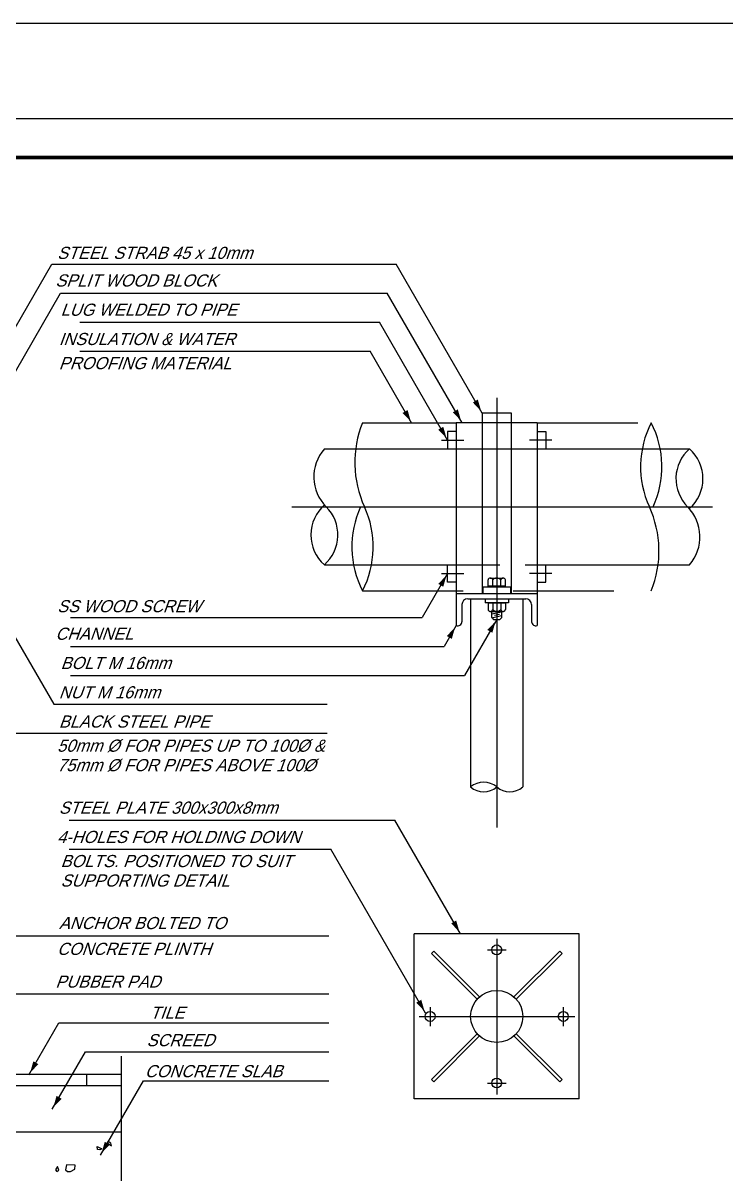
# Model space of a CAD drawing. Extents: x -730 to 2784, y 160 to 852.
# Drawn here: x -695.98 to -692.48, y 192.45 to 198.18 of the extents above; entities that cross this region are included whole.
import ezdxf

# ---------------------------------------------------------------- set-up
doc = ezdxf.new("R2010")
doc.units = 0
doc.header["$MEASUREMENT"] = 0
for name, pattern in [('CENTER', [50.800000000000004, 31.75, -6.35, 6.35, -6.35]), ('DASHED', [0.75, 0.5, -0.25]), ('HIDDEN', [0.375, 0.25, -0.125]), ('PHANTOM', [2.5, 1.25, -0.25, 0.25, -0.25, 0.25, -0.25])]:
    doc.linetypes.add(name, pattern=pattern)
for name, color, linetype in [('fram', 252, 'Continuous'), ('MCENTER', 1, 'CENTER'), ('MNOTE', 2, 'Continuous'), ('WALL', 4, 'Continuous')]:
    doc.layers.add(name, color=color, linetype=linetype)
doc.styles.add('LEROY100', font='stencil', dxfattribs={"height": 2.7})

# ---------------------------------------------------------------- blocks, each defined once
blk = doc.blocks.new('ARR01B')
at = {"color": 2}
blk.add_lwpolyline([(-2, 0, 1, 0, 0), (0, 0, 0, 0, 0)], format="xyseb", dxfattribs=at)

msp = doc.modelspace()

# ---------------------------------------------------------------- linework, layer by layer
for p, q in [((-693.6933137869659, 196.2351570759517), (-693.5492380113674, 196.2351570759517)), ((-693.6933137869659, 196.2351570759517), (-693.6933137869659, 195.3361242365414)), ((-693.5492380113674, 196.2351570759517), (-693.5492380113674, 195.3361242365414)), ((-693.8229819848186, 196.1429485795798), (-693.8652976816467, 196.1429485795798)), ((-693.8652976816467, 196.1429485795798), (-693.8652976816467, 196.0565031143925)), ((-693.7376719597517, 196.1861713123884), (-693.8229819848186, 196.1861713123884)), ((-693.8229819848186, 196.1861713123884), (-693.8229819848186, 195.1776408833396)), ((-693.4195698133715, 196.1861713123884), (-693.5066481932505, 196.1861713123884)), ((-693.4195698133715, 196.1861713123884), (-693.4195698133715, 195.1776408833396)), ((-693.4195698133715, 196.1429485795798), (-693.3772541165436, 196.1429485795798)), ((-693.3772541165436, 196.1429485795798), (-693.3772541165436, 196.0565031143925)), ((-694.4787607686609, 196.0565031143925), (-692.6625587819261, 196.0565031143925)), ((-694.4787607686609, 195.4802000121402), (-693.8552993826478, 195.4802000121402)), ((-693.8652976816467, 195.3937545466663), (-693.8652976816467, 195.4802000121402)), ((-693.3806834467746, 195.4802000121402), (-692.6625587819261, 195.4802000121402)), ((-693.3772541165436, 195.3937545466663), (-693.3772541165436, 195.4802000121402)), ((-693.8229819848186, 195.3937545466663), (-693.8652976816467, 195.3937545466663)), ((-693.6644986317606, 195.3731093457473), (-693.6644986317606, 195.4042876085918)), ((-693.6530612012593, 195.4139251553101), (-693.589490597074, 195.4139251553101)), ((-693.641229182028, 195.3731093457473), (-693.641229182028, 195.4042876085918)), ((-693.6013226161622, 195.3731093457473), (-693.6013226161622, 195.4042876085918)), ((-693.5780531664296, 195.3731093457473), (-693.5780531664296, 195.4042876085918)), ((-693.4195698133715, 195.3937545466663), (-693.3772541165436, 195.3937545466663)), ((-693.8229819848186, 195.3361242365414), (-693.4195698133715, 195.3361242365414)), ((-693.690432271302, 195.3707024226449), (-693.5521195268875, 195.3707024226449)), ((-693.690432271302, 195.3707024226449), (-693.690432271302, 195.3361242365414)), ((-693.5780531664296, 195.3731093457473), (-693.6644986317606, 195.3731093457473)), ((-693.6459960770724, 195.3707024226449), (-693.6459960770724, 195.3731093457473)), ((-693.596555721261, 195.3707024226449), (-693.596555721261, 195.3731093457473)), ((-693.5521195268875, 195.3707024226449), (-693.5521195268875, 195.3361242365414)), ((-693.7941668297565, 195.2813754417936), (-693.7941668297565, 195.196476264751)), ((-693.7653516746936, 195.3101905969995), (-693.477200123496, 195.3101905969995)), ((-693.750944097091, 195.3101905969995), (-693.750944097091, 194.3744150393101)), ((-693.4916077010993, 195.3101905969995), (-693.4916077010993, 194.3744150393101)), ((-693.4483849684337, 195.2813754417936), (-693.4483849684337, 195.196476264751)), ((-693.2109231737107, 193.6432338737203), (-694.0316286244795, 193.6432338737203)), ((-694.0316286244795, 192.822001953079), (-694.0316286244795, 193.6432338737203)), ((-693.2109231737107, 192.822001953079), (-693.2109231737107, 193.6432338737203)), ((-693.9348521806354, 193.5574006603967), (-693.9460586460921, 193.5461941949399)), ((-693.718397023845, 193.3185325726928), (-693.9460586460921, 193.5461941949399)), ((-693.7071905585314, 193.3297390381494), (-693.9348521806354, 193.5574006603967)), ((-693.5353612398019, 193.3297390381494), (-693.3076996175548, 193.5574006603967)), ((-693.5241547744889, 193.3185325726928), (-693.2964931522413, 193.5461941949399)), ((-693.3076996175548, 193.5574006603967), (-693.2964931522413, 193.5461941949399)), ((-693.718397023845, 193.1467032539633), (-693.9460586460921, 192.9190416318593)), ((-693.7071905585314, 193.1354967886498), (-693.9348521806354, 192.9078351665459)), ((-693.5353612398019, 193.1354967886498), (-693.3076996175548, 192.9078351665459)), ((-693.5241547744889, 193.1467032539633), (-693.2964931522413, 192.9190416318593)), ((-695.4888325612808, 192.9444663622018), (-696.238026594338, 192.9444663622018)), ((-695.6617234920852, 192.9444663622018), (-695.6617234920852, 192.886836052077)), ((-695.4888325612808, 192.886836052077), (-696.238026594338, 192.886836052077)), ((-693.9460586460921, 192.9190416318593), (-693.9348521806354, 192.9078351665459)), ((-693.2964931522413, 192.9190416318593), (-693.3076996175548, 192.9078351665459)), ((-693.2109231737107, 192.822001953079), (-694.0316286244795, 192.822001953079)), ((-695.4888325612808, 192.6563148111476), (-697.8516752805581, 192.6563148111476))]:
    msp.add_line(p, q)
at = {"linetype": 'DASHED'}
for p, q in [((-694.2887079937129, 196.1861713123884), (-693.8229819848186, 196.1861713123884)), ((-693.4195698133715, 196.1861713123884), (-692.852611556731, 196.1861713123884)), ((-694.2887079937129, 195.3505318141442), (-692.852611556731, 195.3505318141442))]:
    msp.add_line(p, q, dxfattribs=at)
at = {"linetype": 'HIDDEN'}
for p, q in [((-693.5066481932505, 196.1861713123884), (-693.7376719597517, 196.1861713123884)), ((-693.8552993826478, 195.4802000121402), (-693.3806834467746, 195.4802000121402)), ((-693.6793784143174, 195.3101905969995), (-693.6793784143174, 195.2911751094274)), ((-693.5631733838727, 195.2911751094274), (-693.6793784143174, 195.2911751094274)), ((-693.5780531664296, 195.2886543506313), (-693.6644986317606, 195.2886543506313)), ((-693.6644986317606, 195.2886543506313), (-693.6644986317606, 195.2574760879303)), ((-693.641229182028, 195.2886543506313), (-693.641229182028, 195.2574760879303)), ((-693.6013226161622, 195.2886543506313), (-693.6013226161622, 195.2574760879303)), ((-693.5780531664296, 195.2886543506313), (-693.5780531664296, 195.2574760879303)), ((-693.5631733838727, 195.3101905969995), (-693.5631733838727, 195.2911751094274)), ((-693.6530612012593, 195.2478385410685), (-693.589490597074, 195.2478385410685)), ((-693.6459960770724, 195.2167776888068), (-693.6459960770724, 195.2476834297447)), ((-693.6458930322681, 195.2353427887092), (-693.5968220544812, 195.2462827496543)), ((-693.6458930322681, 195.2165484968734), (-693.5968220544812, 195.2274884578183)), ((-693.6318812639323, 195.2289291925728), (-693.6076282806181, 195.2343361907882)), ((-693.596555721261, 195.2167776888068), (-693.596555721261, 195.2476834297447)), ((-693.6459960770724, 195.2167776888068), (-693.6373515305106, 195.208133142245)), ((-693.6373515305106, 195.208133142245), (-693.6052002678226, 195.208133142245)), ((-693.596555721261, 195.2167776888068), (-693.6052002678226, 195.208133142245))]:
    msp.add_line(p, q, dxfattribs=at)
for points in [[(-695.5583915734588, 192.6042292474109), (-695.5379243582784, 192.5894441334677), (-695.540562657953, 192.6013205813702), (-695.5487495439392, 192.6072346269478), (-695.5550716015675, 192.6105552329735)], [(-695.6095579074614, 192.5851062206223), (-695.5861345060222, 192.5744172359272), (-695.5961403214612, 192.5691820000763), (-695.6072833937067, 192.5709999165487)], [(-695.799592934248, 192.467740205227), (-695.8063671675641, 192.4858148931839), (-695.8153994786036, 192.469999541186), (-695.8086252452881, 192.4609621972074)], [(-695.718302134604, 192.4925929012036), (-695.7612056120782, 192.4948522371625), (-695.7657217676701, 192.469999541186), (-695.75668945663, 192.4609621972074), (-695.740882912275, 192.4609621972074), (-695.7205602123281, 192.4722588771446)]]:
    msp.add_lwpolyline(points, close=True)
for centre, radius in [((-693.6212758992382, 193.5638131463682), 0.02472017787477041), ((-693.6212758992382, 193.2326179133996), 0.1296681980025502), ((-693.9524711320635, 193.2326179133996), 0.02472017787477041), ((-693.2900806661262, 193.2326179133996), 0.02472017787477041), ((-693.6212758992382, 192.9014226804311), 0.02472017787477041)]:
    msp.add_circle(centre, radius)
at = {"linetype": 'DASHED'}
for centre, radius, start, end in [((-693.8002565147465, 195.9882629630786), 0.527022354403082, 157.9434315388806, 204.6624544260994), ((-692.4283768049523, 195.9675043477411), 0.4772738900780762, 152.7316797944278, 204.6624544260994), ((-693.2768463087957, 195.9675043477411), 0.4772738900780762, 335.3375455739006, 27.26832020557218), ((-693.8644732417918, 195.5691987787913), 0.4772738900780762, 155.3375455739006, 207.2683202055722), ((-694.7129427456347, 195.5691987787913), 0.4772738900780762, 332.7316797944278, 24.66245442609939), ((-693.3410630358411, 195.548440163167), 0.527022354403082, 337.9434315388806, 24.66245442609939)]:
    msp.add_arc(centre, radius, start, end, dxfattribs=at)
for centre, radius, start, end in [((-694.3201897213188, 195.9175002382899), 0.2108709950521383, 138.7623009601278, 225.0155077785871), ((-692.532507446023, 195.9079815984754), 0.1974132484987822, 131.2066718497377, 225.0155077785871), ((-692.7926101178291, 195.9079815984754), 0.1974132484987822, 310.966099019368, 48.79332815026225), ((-694.3487094326154, 195.6287215280572), 0.1974132484987822, 130.966099019368, 228.7933281502623), ((-694.6088121045639, 195.6287215280572), 0.1974132484987822, 311.2066718497377, 45.01550777858711), ((-692.8211298292682, 195.6192028880994), 0.2108709950521383, 318.7623009601278, 45.01550777858711), ((-693.6528639069659, 195.4020855132806), 0.01184128568146368, 10.71753926438249, 169.2824607356175), ((-693.6212758992382, 195.3884510477855), 0.0254741075556593, 38.43838490652092, 141.5616150934791), ((-693.5896878913675, 195.4020855132806), 0.01184128568146368, 10.71753926438249, 169.2824607356175), ((-693.7653516746936, 195.2813754417936), 0.02881515511167782, 90, 180), ((-693.477200123496, 195.2813754417936), 0.02881515511167782, 0, 90), ((-693.8157597381103, 195.1982583787277), 0.02166632465831598, 250.5283797788363, 355.2819461092832), ((-693.42679206008, 195.1982583787277), 0.02166632465831678, 184.7180538907168, 289.4716202211637), ((-693.686109998093, 194.2972976396887), 0.1007499563521174, 49.94557365504866, 130.0544263449513), ((-693.686109998093, 194.4515324387883), 0.1007499563521174, 229.9455736550487, 310.0544263449514), ((-693.5564418000972, 194.4515324387883), 0.1007499563521169, 229.9455736550487, 310.0544263449514)]:
    msp.add_arc(centre, radius, start, end)
at = {"linetype": 'HIDDEN'}
for centre, radius, start, end in [((-693.6528639069659, 195.2596781830982), 0.01184128568146368, 190.7175392643825, 349.2824607356175), ((-693.6212758992382, 195.2733126487369), 0.0254741075556593, 218.4383849065209, 321.5616150934791), ((-693.5896878913675, 195.2596781830982), 0.01184128568146368, 190.7175392643825, 349.2824607356175)]:
    msp.add_arc(centre, radius, start, end, dxfattribs=at)
at = {"layer": 'fram'}
msp.add_line((-665.3840924197671, 197.698399561808), (-729.4302885848474, 197.698399561808), dxfattribs=at)
for points in [[(-729.907190502297, 198.1753014792799), (-664.907190502297, 198.1753014792799), (-664.907190502297, 160.1753014792799), (-729.9071905022969, 160.1753014792799)], [(-672.9607946091672, 197.6983995652669), (-729.4302885848474, 197.6983995652669), (-729.4302885848474, 160.6522034001658), (-672.9607946091672, 160.6522034001658)]]:
    msp.add_lwpolyline(points, close=True, dxfattribs=at)
at = {"layer": 'MCENTER'}
for p, q in [((-693.6212758992382, 196.3099184338581), (-693.6212758992382, 194.1734832463819)), ((-693.8951801668859, 196.0997258469146), (-693.785071365169, 196.0997258469146)), ((-693.3473716313042, 196.0997258469146), (-693.4574804331648, 196.0997258469146)), ((-694.6403136738049, 195.7683515631946), (-692.5485214371267, 195.7683515631946)), ((-693.8951801668859, 195.436977279475), (-693.785071365169, 195.436977279475)), ((-693.6212758992382, 195.4349996163635), (-693.6212758992382, 195.1788488608752)), ((-693.3473716313042, 195.436977279475), (-693.4574804331648, 195.436977279475)), ((-693.6678574306127, 193.5638131463682), (-693.5736533366266, 193.5638131463682)), ((-693.6212758992382, 193.6182676800445), (-693.6212758992382, 192.8445737194218)), ((-693.9524711320635, 193.279199444917), (-693.9524711320635, 193.1849953509313)), ((-693.2900806661262, 193.279199444917), (-693.2900806661262, 193.1849953509313)), ((-694.00692566574, 193.2326179133996), (-693.2332317052601, 193.2326179133996)), ((-693.6678574306127, 192.9014226804311), (-693.5736533366266, 192.9014226804311))]:
    msp.add_line(p, q, dxfattribs=at)
at = {"layer": 'MCENTER', "linetype": 'PHANTOM'}
msp.add_line((-695.4888325612808, 193.0356105753657), (-695.4888325612808, 192.0731843947893), dxfattribs=at)
at = {"layer": 'MNOTE'}
for p, q in [((-696.3402389322199, 196.0997453760698), (-695.834609989684, 196.9755203941697)), ((-695.834609989684, 196.9755203941697), (-694.1213913358133, 196.9755203941697)), ((-693.6933137869659, 196.2340683298405), (-694.1213913358133, 196.9755203941697)), ((-696.3898970482052, 195.7933504036024), (-695.7905530738004, 196.8314446185708)), ((-695.7905530738004, 196.8314446185708), (-694.1654482516968, 196.8314446185708)), ((-693.7928995345827, 196.1861713123884), (-694.1654482516968, 196.8314446185708)), ((-695.6945994148123, 196.6873688431151), (-694.2045735236331, 196.6873688431151)), ((-693.8652976816467, 196.0997258469146), (-694.2045735236331, 196.6873688431151)), ((-695.6945994148123, 196.5432930675163), (-694.2508913781553, 196.5432930675163)), ((-694.0428944249184, 196.183031777055), (-694.2508913781553, 196.5432930675163)), ((-693.8652976816467, 195.436977279475), (-693.99182599198, 195.2178238173424)), ((-696.0905606809846, 195.247007763025), (-695.8241647586455, 194.7855964905456)), ((-695.7409825709698, 195.2178238173424), (-693.99182599198, 195.2178238173424)), ((-693.8229819848186, 195.1776408833396), (-693.88296454504, 195.0737480417433)), ((-693.6212758992382, 195.208133142245), (-693.7820453609329, 194.9296722662878)), ((-695.7409825709698, 195.0737480417433), (-693.88296454504, 195.0737480417433)), ((-695.7409825709698, 194.9296722662878), (-693.7820453609329, 194.9296722662878)), ((-695.8241647586455, 194.7855964905456), (-694.4642088521322, 194.7855964905456)), ((-696.2944084981463, 194.6415207150901), (-694.4642088521322, 194.6415207150901)), ((-695.7484353595829, 194.2092933884367), (-694.1278011603995, 194.2092933884367)), ((-693.8009865472953, 193.6432338737203), (-694.1278011603995, 194.2092933884367)), ((-695.7484353595829, 194.0652176128376), (-694.4461228250126, 194.0652176128376)), ((-693.9748536705462, 193.2489554932793), (-694.4461228250126, 194.0652176128376)), ((-696.4512118411519, 193.6329902861846), (-694.4556473421793, 193.6329902861846)), ((-696.1691440792448, 193.3448387349869), (-694.4556473421793, 193.3448387349869)), ((-695.9480922745313, 192.9428670989083), (-695.7991960300096, 193.2007629595313)), ((-695.7991960300096, 193.2007629595313), (-694.4556473421793, 193.2007629595313)), ((-695.8325462143271, 192.7708916390445), (-695.6675420795343, 193.0566871839323)), ((-695.6675420795343, 193.0566871839323), (-694.4556473421793, 193.0566871839323)), ((-695.5928239329155, 192.5423090420471), (-695.3790297620087, 192.9126114084767)), ((-695.3790297620087, 192.9126114084767), (-694.4556473421793, 192.9126114084767))]:
    msp.add_line(p, q, dxfattribs=at)
at = {"layer": 'WALL', "linetype": 'Continuous'}
msp.add_lwpolyline([(-673.1527946105209, 197.5063996149947, 0.0192, 0.0192, 0), (-729.2382885848474, 197.5063995620374, 0.0192, 0.0192, 0), (-729.2382885848474, 160.8442033969363, 0.0192, 0.0192, 0), (-673.1527948674121, 160.8442034498936, 0.0192, 0.0192, 0)], format="xyseb", close=True, dxfattribs=at)

# ---------------------------------------------------------------- block references
at = {"layer": 'MNOTE'}
for p, xscale, yscale, zscale, rotation in [((-693.6988173183562, 196.2446894720636), -0.02881515500600298, 0.0288151550623752, 0.02881515511167782, 119.999999900335), ((-694.0483979564523, 196.1925641731672), -0.02881515500600298, 0.0288151550623752, 0.02881515511167782, 119.999999900335), ((-693.7984030659729, 196.1957037085006), -0.02881515500600298, 0.0288151550623752, 0.02881515511167782, 119.999999900335), ((-693.8708012130369, 196.1092582430269), -0.02881515500600298, 0.0288151550623752, 0.02881515511167782, 119.999999900335), ((-693.8708012130369, 195.4274448833625), 0.0288151550058553, 0.02881515500592968, 0.02881515500589368, 60.00000009949544), ((-693.8284855163532, 195.1681084873706), 0.0288151550058553, 0.02881515500592968, 0.02881515500589368, 60.00000009949544), ((-693.6267794304854, 195.198600746276), 0.0288151550058553, 0.02881515500592968, 0.02881515500589368, 60.00000009949544), ((-693.8064900786856, 193.6527662698326), -0.02881515500600298, 0.0288151550623752, 0.02881515511167782, 119.999999900335), ((-693.9803572020807, 193.2584878892482), -0.02881515500600298, 0.0288151550623752, 0.02881515511167782, 119.999999900335), ((-695.942588743141, 192.9523994950205), 0.0288151550058553, 0.02881515500592968, 0.02881515500589368, 240.0000000994954), ((-695.827042682793, 192.7804240351568), 0.0288151550058553, 0.02881515500592968, 0.02881515500589368, 240.0000000994954), ((-695.5873204013815, 192.5518414381596), 0.0288151550058553, 0.02881515500592968, 0.02881515500589368, 240.0000000994954)]:
    msp.add_blockref('ARR01B', p, dxfattribs=dict(at, xscale=xscale, yscale=yscale, zscale=zscale, rotation=rotation))

# ---------------------------------------------------------------- texts
at = {"layer": 'MNOTE', "style": 'LEROY100', "oblique": 20}
for s, p in [('STEEL STRAB 45 x 10mm', (-695.8083845029091, 197.0012930909039)), ('SPLIT WOOD BLOCK', (-695.8169460130057, 196.8642017099341)), ('LUG WELDED TO PIPE', (-695.7912614827161, 196.718542117456)), ('INSULATION & WATER', (-695.7998229928127, 196.5728825249781)), ('PROOFING MATERIAL', (-695.7998229928127, 196.4529397745373)), ('SS WOOD SCREW', (-695.8083845029091, 195.2435965140766)), ('CHANNEL', (-695.8169460130057, 195.1065051329633)), ('BOLT M 16mm', (-695.7912614827161, 194.9608455404854)), ('NUT M 16mm', (-695.7998229928127, 194.815185948151)), ('BLACK STEEL PIPE', (-695.7998229928127, 194.6695263556729)), ('50mm %%c FOR PIPES UP TO 100%%c &', (-695.8083845029091, 194.5495713972882)), ('75mm %%c FOR PIPES ABOVE 100%%c', (-695.8083845029091, 194.452752476055)), ('STEEL PLATE 300x300x8mm', (-695.7998229928127, 194.2411157897472)), ('4-HOLES FOR HOLDING DOWN', (-695.8083845029091, 194.0954561974126)), ('BOLTS. POSITIONED TO SUIT', (-695.7912614827161, 193.9755012388847)), ('SUPPORTING DETAIL', (-695.7912614827161, 193.8786823177946)), ('ANCHOR BOLTED TO', (-695.7998229928127, 193.6670456314868)), ('CONCRETE PLINTH', (-695.8083845029091, 193.5385224617376)), ('PUBBER PAD', (-695.8169460130057, 193.3757264466747)), ('TILE', (-695.3460629602791, 193.2214986428322)), ('SCREED', (-695.3631859803285, 193.0844072618621)), ('CONCRETE SLAB', (-695.3717474904245, 192.9301794581631))]:
    msp.add_text(s, height=0.06051182573452343, dxfattribs=at).set_placement(p)

doc.saveas('drawing.dxf')
